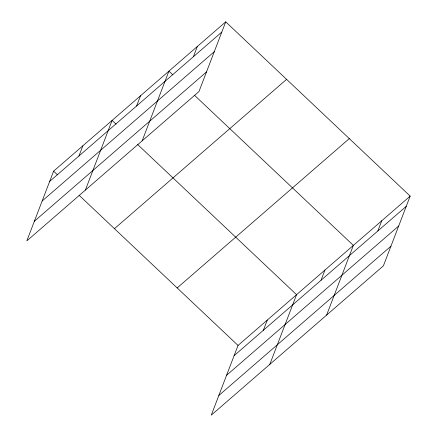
<?xml version="1.0" encoding="UTF-8"?>
<svg xmlns="http://www.w3.org/2000/svg" width="437" height="437" viewBox="0 0 437 437"><rect width="100%" height="100%" fill="white"/><g stroke="black" fill="none" stroke-linecap="round" stroke-linejoin="round"><path stroke-width="0.66" d="M225.727 21.85L53.593 171.173L26.832 240.885L198.966 91.562L225.727 21.85L410.168 196.115L383.407 265.827L211.273 415.15L238.034 345.438L410.168 196.115M78.933 156.009L82.855 145.789M85.357 190.117L112.118 120.404L116.045 124.113M136.595 105.989L140.523 95.763M142.162 140.84L168.922 71.127L172.85 74.836M193.4 56.712L197.322 46.486M263.374 330.279L267.297 320.053M269.798 364.382L296.559 294.669L137.644 144.516M321.037 280.254L324.959 270.028M326.603 315.104L353.364 245.392L194.449 95.244M377.841 230.976L381.763 220.756M49.671 181.393L221.799 32.076M42.132 201.025L214.267 51.708M34.37 221.253L206.499 71.93M114.461 228.677L286.59 79.359M177.171 287.928L349.3 138.611M234.112 355.663L406.241 206.34M226.574 375.296L398.708 225.973M218.811 395.518L390.94 246.2M53.593 171.173L57.52 174.882M79.119 195.29L238.034 345.438"/></g></svg>
